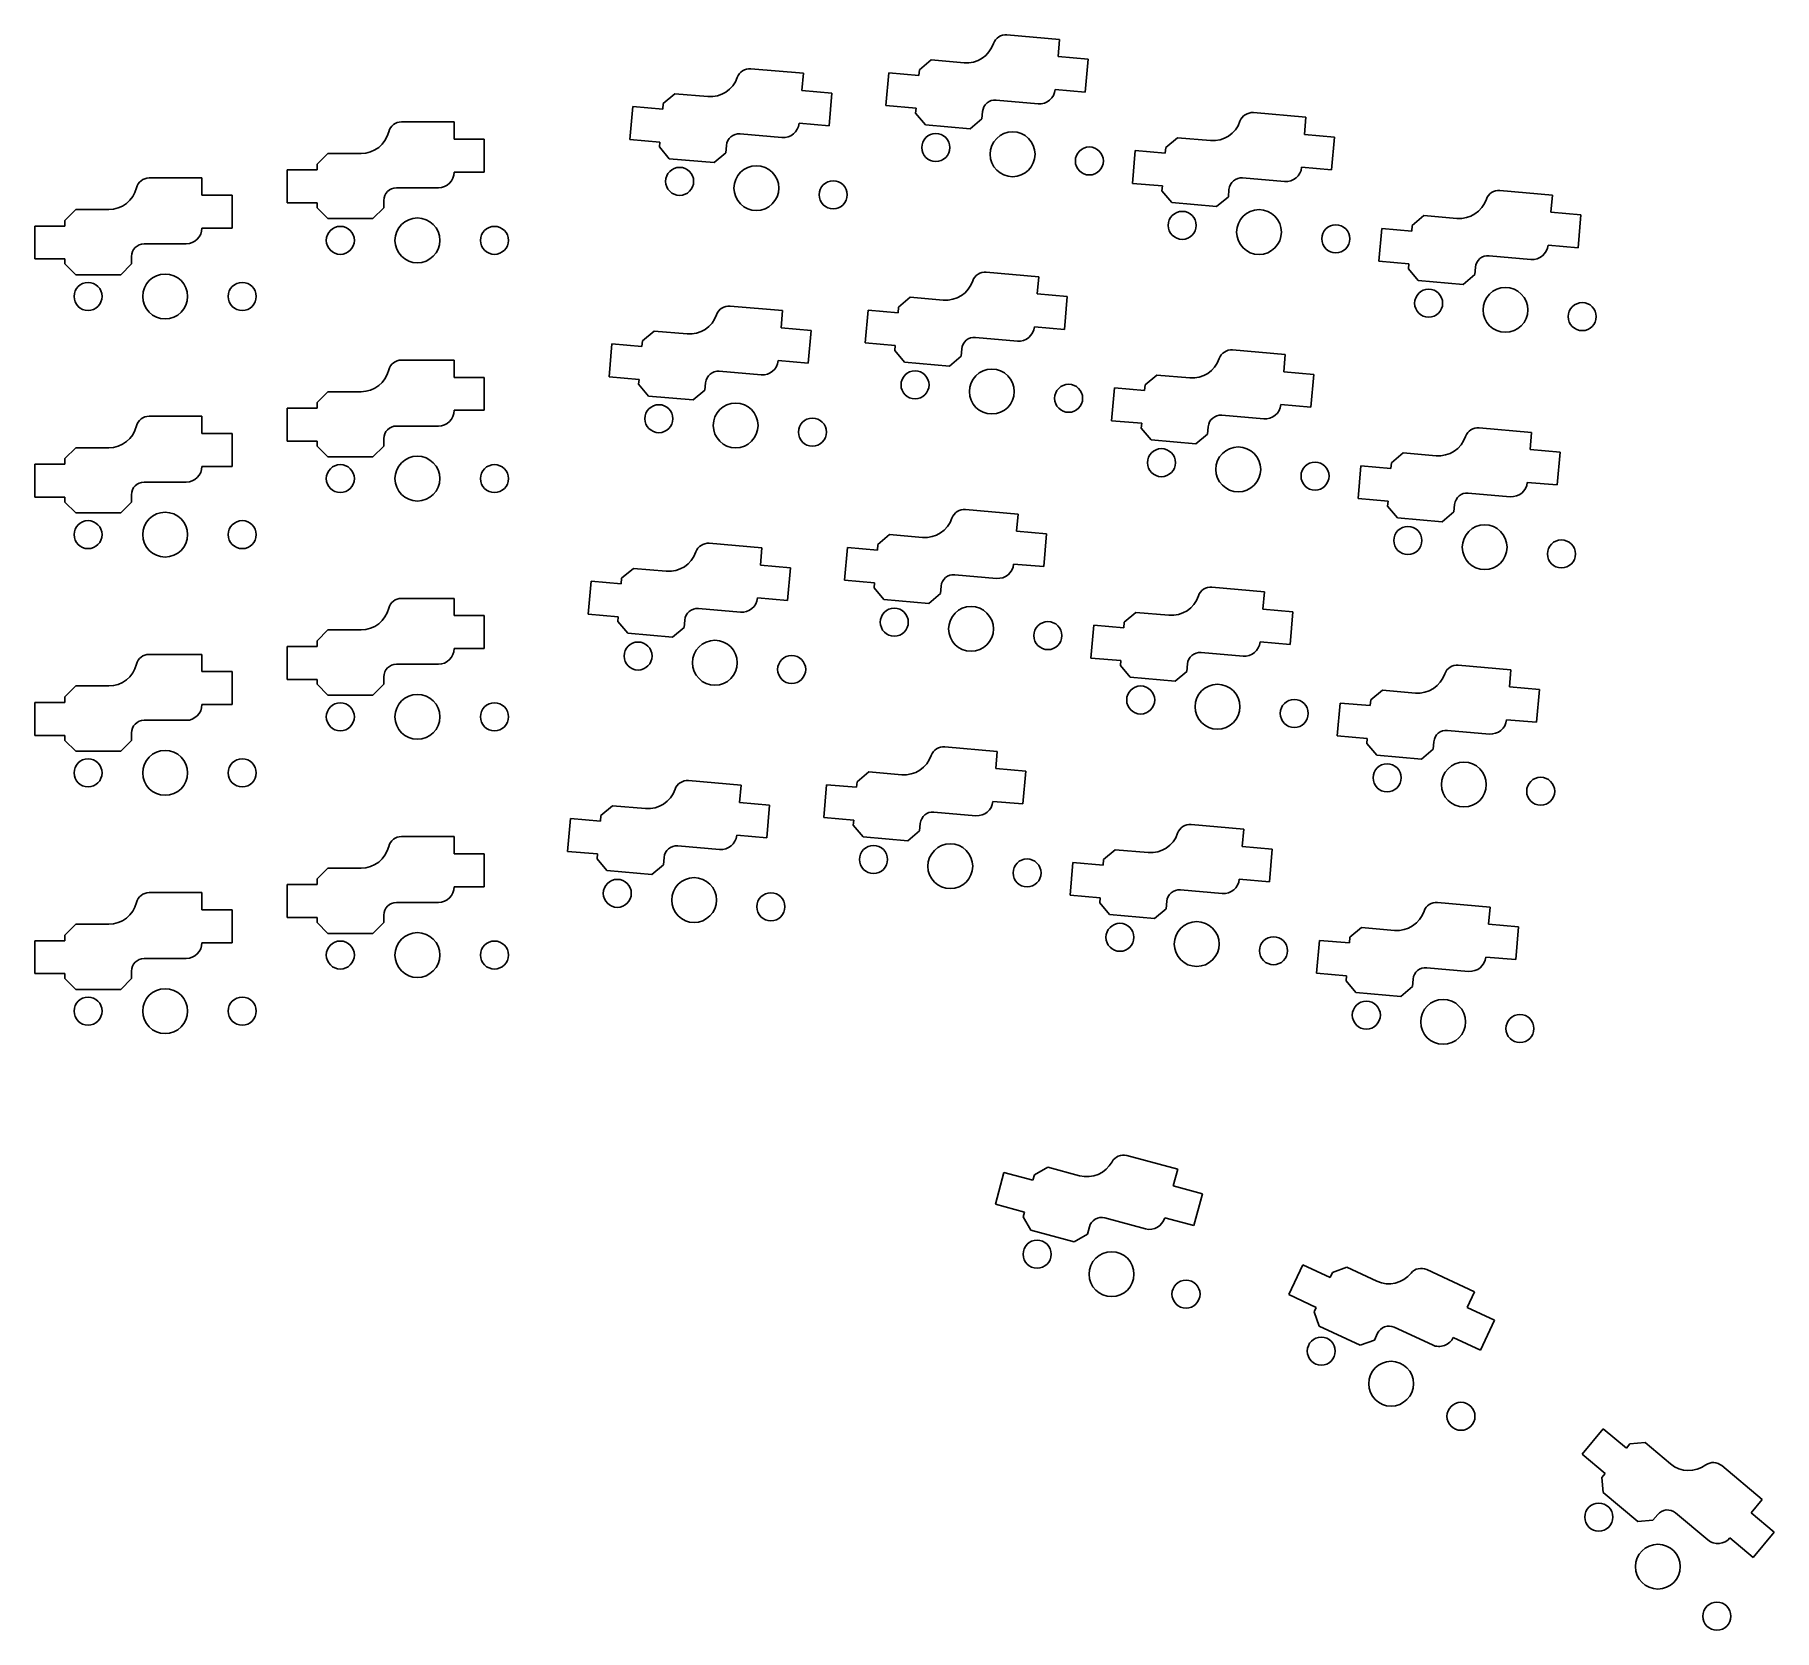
# Model space of a CAD drawing. Extents: x 111 to 235, y -194 to -80.
import ezdxf

# ---------------------------------------------------------------- set-up
doc = ezdxf.new("R2010")
doc.units = 0
doc.layers.add('BLACK', color=7, linetype='CONTINUOUS')

msp = doc.modelspace()

# ---------------------------------------------------------------- linework, layer by layer
at = {"layer": 'BLACK', "linetype": 'CONTINUOUS'}
for p, q in [((180.06787, -80.332668), (183.820098, -80.660159)), ((183.712896, -81.885478), (183.820098, -80.660159)), ((185.854715, -82.072863), (183.712896, -81.885478)), ((161.787743, -82.748643), (165.539971, -83.076134)), ((165.432769, -84.301453), (165.539971, -83.076134)), ((171.640046, -83.037644), (171.43523, -85.378702)), ((171.640046, -83.037644), (173.781864, -83.225029)), ((173.781864, -83.225029), (173.817162, -82.82157)), ((173.817162, -82.82157), (174.65215, -82.120932)), ((174.65215, -82.120932), (177.004166, -82.326707)), ((185.854715, -82.072863), (185.649899, -84.413921)), ((167.574588, -84.488838), (165.432769, -84.301453)), ((183.50808, -84.226536), (185.649899, -84.413921)), ((153.359919, -85.453619), (153.155103, -87.794677)), ((153.359919, -85.453619), (155.501737, -85.641004)), ((155.501737, -85.641004), (155.537035, -85.237545)), ((155.537035, -85.237545), (156.372023, -84.536907)), ((156.372023, -84.536907), (158.724039, -84.742682)), ((167.574588, -84.488838), (167.369772, -86.829896)), ((171.43523, -85.378702), (173.577048, -85.566087)), ((173.577048, -85.566087), (173.546108, -85.919736)), ((179.300727, -84.987737), (182.289311, -85.249204)), ((136.858508, -86.545784), (140.625, -86.545)), ((140.625, -87.775), (140.625, -86.545)), ((165.227953, -86.642511), (167.369772, -86.829896)), ((173.546108, -85.919736), (174.246746, -86.754724)), ((174.246746, -86.754724), (177.444531, -87.034494)), ((177.444531, -87.034494), (178.279519, -86.333856)), ((178.279519, -86.333856), (178.325712, -85.805872)), ((197.650752, -85.88625), (201.40298, -86.213741)), ((201.295778, -87.43906), (201.40298, -86.213741)), ((142.775, -87.775), (140.625, -87.775)), ((142.775, -87.775), (142.775, -90.125)), ((153.155103, -87.794677), (155.296921, -87.982062)), ((155.296921, -87.982062), (155.265981, -88.335711)), ((161.0206, -87.403712), (164.009184, -87.665179)), ((191.400044, -88.375152), (192.235032, -87.674514)), ((192.235032, -87.674514), (194.587048, -87.880289)), ((203.437597, -87.626445), (201.295778, -87.43906)), ((203.437597, -87.626445), (203.232781, -89.967503)), ((130.848508, -89.57), (131.619254, -88.799254)), ((131.619254, -88.799254), (133.980254, -88.799254)), ((155.265981, -88.335711), (155.966619, -89.170699)), ((155.966619, -89.170699), (159.164404, -89.450469)), ((159.164404, -89.450469), (159.999392, -88.749831)), ((159.999392, -88.749831), (160.045585, -88.221847)), ((189.222928, -88.591226), (189.018112, -90.932284)), ((189.222928, -88.591226), (191.364746, -88.778611)), ((191.364746, -88.778611), (191.400044, -88.375152)), ((118.858508, -90.545784), (122.625, -90.545)), ((122.625, -91.775), (122.625, -90.545)), ((128.698508, -89.975), (128.698508, -92.325)), ((128.698508, -89.975), (130.848508, -89.975)), ((130.848508, -89.975), (130.848508, -89.57)), ((140.625, -90.125), (142.775, -90.125)), ((196.883609, -90.541319), (199.872193, -90.802786)), ((201.090962, -89.780118), (203.232781, -89.967503)), ((124.775, -91.775), (122.625, -91.775)), ((124.775, -91.775), (124.775, -94.125)), ((136.5, -91.25), (139.5, -91.25)), ((189.018112, -90.932284), (191.15993, -91.119669)), ((191.15993, -91.119669), (191.12899, -91.473318)), ((191.12899, -91.473318), (191.829628, -92.308306)), ((195.862401, -91.887438), (195.908594, -91.359454)), ((215.233633, -91.439832), (218.985861, -91.767323)), ((218.878659, -92.992642), (218.985861, -91.767323)), ((112.848508, -93.57), (113.619254, -92.799254)), ((113.619254, -92.799254), (115.980254, -92.799254)), ((128.698508, -92.325), (130.848508, -92.325)), ((130.848508, -92.325), (130.848508, -92.68)), ((130.848508, -92.68), (131.619254, -93.450746)), ((134.829254, -93.450746), (135.6, -92.68)), ((135.6, -92.68), (135.6, -92.15)), ((191.829628, -92.308306), (195.027413, -92.588076)), ((195.027413, -92.588076), (195.862401, -91.887438)), ((221.020478, -93.180027), (218.878659, -92.992642)), ((110.698508, -93.975), (110.698508, -96.325)), ((110.698508, -93.975), (112.848508, -93.975)), ((112.848508, -93.975), (112.848508, -93.57)), ((122.625, -94.125), (124.775, -94.125)), ((131.619254, -93.450746), (134.829254, -93.450746)), ((206.805809, -94.144808), (206.600993, -96.485866)), ((206.805809, -94.144808), (208.947627, -94.332193)), ((208.947627, -94.332193), (208.982925, -93.928734)), ((208.982925, -93.928734), (209.817913, -93.228096)), ((209.817913, -93.228096), (212.169929, -93.433871)), ((221.020478, -93.180027), (220.815662, -95.521085)), ((118.5, -95.25), (121.5, -95.25)), ((218.673843, -95.3337), (220.815662, -95.521085)), ((110.698508, -96.325), (112.848508, -96.325)), ((112.848508, -96.325), (112.848508, -96.68)), ((112.848508, -96.68), (113.619254, -97.450746)), ((116.829254, -97.450746), (117.6, -96.68)), ((117.6, -96.68), (117.6, -96.15)), ((206.600993, -96.485866), (208.742811, -96.673251)), ((208.742811, -96.673251), (208.711871, -97.0269)), ((214.46649, -96.094901), (217.455074, -96.356368)), ((113.619254, -97.450746), (116.829254, -97.450746)), ((178.586223, -97.267978), (182.338451, -97.595469)), ((182.231249, -98.820788), (182.338451, -97.595469)), ((208.711871, -97.0269), (209.412509, -97.861888)), ((209.412509, -97.861888), (212.610294, -98.141658)), ((212.610294, -98.141658), (213.445282, -97.44102)), ((213.445282, -97.44102), (213.491475, -96.913036)), ((172.335515, -99.75688), (173.170503, -99.056242)), ((173.170503, -99.056242), (175.522519, -99.262017)), ((184.373068, -99.008173), (182.231249, -98.820788)), ((184.373068, -99.008173), (184.168252, -101.349231)), ((160.306095, -99.683953), (164.058323, -100.011444)), ((163.951121, -101.236763), (164.058323, -100.011444)), ((170.158399, -99.972954), (169.953583, -102.314012)), ((170.158399, -99.972954), (172.300217, -100.160339)), ((172.300217, -100.160339), (172.335515, -99.75688)), ((154.055387, -102.172855), (154.890375, -101.472217)), ((154.890375, -101.472217), (157.242391, -101.677992)), ((166.09294, -101.424148), (163.951121, -101.236763)), ((166.09294, -101.424148), (165.888124, -103.765206)), ((182.026433, -101.161846), (184.168252, -101.349231)), ((151.878271, -102.388929), (151.673455, -104.729987)), ((151.878271, -102.388929), (154.020089, -102.576314)), ((154.020089, -102.576314), (154.055387, -102.172855)), ((169.953583, -102.314012), (172.095401, -102.501397)), ((172.095401, -102.501397), (172.064461, -102.855046)), ((172.064461, -102.855046), (172.765099, -103.690034)), ((176.797872, -103.269166), (176.844065, -102.741182)), ((177.81908, -101.923047), (180.807664, -102.184514)), ((196.169104, -102.82156), (199.921332, -103.149051)), ((136.858508, -103.545784), (140.625, -103.545)), ((140.625, -104.775), (140.625, -103.545)), ((163.746305, -103.577821), (165.888124, -103.765206)), ((172.765099, -103.690034), (175.962884, -103.969804)), ((175.962884, -103.969804), (176.797872, -103.269166)), ((199.81413, -104.37437), (199.921332, -103.149051)), ((142.775, -104.775), (140.625, -104.775)), ((142.775, -104.775), (142.775, -107.125)), ((151.673455, -104.729987), (153.815273, -104.917372)), ((153.815273, -104.917372), (153.784333, -105.271021)), ((153.784333, -105.271021), (154.484971, -106.106009)), ((158.517744, -105.685141), (158.563937, -105.157157)), ((159.538952, -104.339022), (162.527536, -104.600489)), ((189.883098, -105.713921), (189.918396, -105.310462)), ((189.918396, -105.310462), (190.753384, -104.609824)), ((190.753384, -104.609824), (193.1054, -104.815599)), ((201.955949, -104.561755), (199.81413, -104.37437)), ((201.955949, -104.561755), (201.751133, -106.902813)), ((130.848508, -106.57), (131.619254, -105.799254)), ((130.848508, -106.975), (130.848508, -106.57)), ((131.619254, -105.799254), (133.980254, -105.799254)), ((154.484971, -106.106009), (157.682756, -106.385779)), ((157.682756, -106.385779), (158.517744, -105.685141)), ((187.74128, -105.526536), (187.536464, -107.867594)), ((187.74128, -105.526536), (189.883098, -105.713921)), ((199.609314, -106.715428), (201.751133, -106.902813)), ((118.858508, -107.545784), (122.625, -107.545)), ((122.625, -108.775), (122.625, -107.545)), ((128.698508, -106.975), (128.698508, -109.325)), ((128.698508, -106.975), (130.848508, -106.975)), ((140.625, -107.125), (142.775, -107.125)), ((187.536464, -107.867594), (189.678282, -108.054979)), ((195.401961, -107.476629), (198.390545, -107.738096)), ((124.775, -108.775), (122.625, -108.775)), ((124.775, -108.775), (124.775, -111.125)), ((135.6, -109.68), (135.6, -109.15)), ((136.5, -108.25), (139.5, -108.25)), ((189.678282, -108.054979), (189.647342, -108.408628)), ((189.647342, -108.408628), (190.34798, -109.243616)), ((193.545765, -109.523386), (194.380753, -108.822748)), ((194.380753, -108.822748), (194.426946, -108.294764)), ((213.751986, -108.375142), (217.504214, -108.702633)), ((217.397012, -109.927952), (217.504214, -108.702633)), ((112.848508, -110.57), (113.619254, -109.799254)), ((113.619254, -109.799254), (115.980254, -109.799254)), ((128.698508, -109.325), (130.848508, -109.325)), ((130.848508, -109.325), (130.848508, -109.68)), ((130.848508, -109.68), (131.619254, -110.450746)), ((131.619254, -110.450746), (134.829254, -110.450746)), ((134.829254, -110.450746), (135.6, -109.68)), ((190.34798, -109.243616), (193.545765, -109.523386)), ((207.501278, -110.864044), (208.336266, -110.163406)), ((208.336266, -110.163406), (210.688282, -110.369181)), ((219.538831, -110.115337), (217.397012, -109.927952)), ((219.538831, -110.115337), (219.334015, -112.456395)), ((110.698508, -110.975), (110.698508, -113.325)), ((110.698508, -110.975), (112.848508, -110.975)), ((112.848508, -110.975), (112.848508, -110.57)), ((122.625, -111.125), (124.775, -111.125)), ((205.324162, -111.080118), (205.119346, -113.421176)), ((205.324162, -111.080118), (207.46598, -111.267503)), ((207.46598, -111.267503), (207.501278, -110.864044)), ((118.5, -112.25), (121.5, -112.25)), ((217.192196, -112.26901), (219.334015, -112.456395)), ((110.698508, -113.325), (112.848508, -113.325)), ((112.848508, -113.325), (112.848508, -113.68)), ((112.848508, -113.68), (113.619254, -114.450746)), ((116.829254, -114.450746), (117.6, -113.68)), ((117.6, -113.68), (117.6, -113.15)), ((205.119346, -113.421176), (207.261164, -113.608561)), ((207.261164, -113.608561), (207.230224, -113.96221)), ((207.230224, -113.96221), (207.930862, -114.797198)), ((211.963635, -114.37633), (212.009828, -113.848346)), ((212.984843, -113.030211), (215.973427, -113.291678)), ((113.619254, -114.450746), (116.829254, -114.450746)), ((177.104575, -114.203288), (180.856803, -114.530779)), ((180.749601, -115.756098), (180.856803, -114.530779)), ((207.930862, -114.797198), (211.128647, -115.076968)), ((211.128647, -115.076968), (211.963635, -114.37633)), ((158.824448, -116.619263), (162.576676, -116.946754)), ((170.853867, -116.69219), (171.688855, -115.991552)), ((171.688855, -115.991552), (174.040871, -116.197327)), ((182.89142, -115.943483), (180.749601, -115.756098)), ((182.89142, -115.943483), (182.686604, -118.284541)), ((162.469474, -118.172073), (162.576676, -116.946754)), ((168.676751, -116.908264), (168.471935, -119.249322)), ((168.676751, -116.908264), (170.818569, -117.095649)), ((170.818569, -117.095649), (170.853867, -116.69219)), ((152.538442, -119.511624), (152.57374, -119.108165)), ((152.57374, -119.108165), (153.408728, -118.407527)), ((153.408728, -118.407527), (155.760744, -118.613302)), ((164.611293, -118.359458), (162.469474, -118.172073)), ((164.611293, -118.359458), (164.406477, -120.700516)), ((176.337432, -118.858357), (179.326016, -119.119824)), ((180.544785, -118.097156), (182.686604, -118.284541)), ((150.396624, -119.324239), (150.191808, -121.665297)), ((150.396624, -119.324239), (152.538442, -119.511624)), ((168.471935, -119.249322), (170.613753, -119.436707)), ((170.613753, -119.436707), (170.582813, -119.790356)), ((170.582813, -119.790356), (171.283451, -120.625344)), ((174.481236, -120.905114), (175.316224, -120.204476)), ((175.316224, -120.204476), (175.362417, -119.676492)), ((194.687457, -119.75687), (198.439685, -120.084361)), ((198.332483, -121.30968), (198.439685, -120.084361)), ((136.858508, -120.545784), (140.625, -120.545)), ((140.625, -121.775), (140.625, -120.545)), ((158.057305, -121.274332), (161.045889, -121.535799)), ((162.264658, -120.513131), (164.406477, -120.700516)), ((171.283451, -120.625344), (174.481236, -120.905114)), ((188.436749, -122.245772), (189.271737, -121.545134)), ((189.271737, -121.545134), (191.623753, -121.750909)), ((200.474302, -121.497065), (198.332483, -121.30968)), ((200.474302, -121.497065), (200.269486, -123.838123)), ((130.848508, -123.57), (131.619254, -122.799254)), ((131.619254, -122.799254), (133.980254, -122.799254)), ((142.775, -121.775), (140.625, -121.775)), ((142.775, -121.775), (142.775, -124.125)), ((150.191808, -121.665297), (152.333626, -121.852682)), ((152.333626, -121.852682), (152.302686, -122.206331)), ((152.302686, -122.206331), (153.003324, -123.041319)), ((156.201109, -123.321089), (157.036097, -122.620451)), ((157.036097, -122.620451), (157.08229, -122.092467)), ((186.259633, -122.461846), (186.054817, -124.802904)), ((186.259633, -122.461846), (188.401451, -122.649231)), ((188.401451, -122.649231), (188.436749, -122.245772)), ((128.698508, -123.975), (128.698508, -126.325)), ((128.698508, -123.975), (130.848508, -123.975)), ((130.848508, -123.975), (130.848508, -123.57)), ((153.003324, -123.041319), (156.201109, -123.321089)), ((198.127667, -123.650738), (200.269486, -123.838123)), ((118.858508, -124.545784), (122.625, -124.545)), ((122.625, -125.775), (122.625, -124.545)), ((136.5, -125.25), (139.5, -125.25)), ((140.625, -124.125), (142.775, -124.125)), ((186.054817, -124.802904), (188.196635, -124.990289)), ((188.196635, -124.990289), (188.165695, -125.343938)), ((188.165695, -125.343938), (188.866333, -126.178926)), ((192.899106, -125.758058), (192.945299, -125.230074)), ((193.920314, -124.411939), (196.908898, -124.673406)), ((212.270338, -125.310452), (216.022566, -125.637943)), ((124.775, -125.775), (122.625, -125.775)), ((124.775, -125.775), (124.775, -128.125)), ((128.698508, -126.325), (130.848508, -126.325)), ((130.848508, -126.325), (130.848508, -126.68)), ((135.6, -126.68), (135.6, -126.15)), ((188.866333, -126.178926), (192.064118, -126.458696)), ((192.064118, -126.458696), (192.899106, -125.758058)), ((215.915364, -126.863262), (216.022566, -125.637943)), ((112.848508, -127.57), (113.619254, -126.799254)), ((112.848508, -127.975), (112.848508, -127.57)), ((113.619254, -126.799254), (115.980254, -126.799254)), ((130.848508, -126.68), (131.619254, -127.450746)), ((131.619254, -127.450746), (134.829254, -127.450746)), ((134.829254, -127.450746), (135.6, -126.68)), ((205.984332, -128.202813), (206.01963, -127.799354)), ((206.01963, -127.799354), (206.854618, -127.098716)), ((206.854618, -127.098716), (209.206634, -127.304491)), ((218.057183, -127.050647), (215.915364, -126.863262)), ((218.057183, -127.050647), (217.852367, -129.391705)), ((110.698508, -127.975), (110.698508, -130.325)), ((110.698508, -127.975), (112.848508, -127.975)), ((122.625, -128.125), (124.775, -128.125)), ((203.842514, -128.015428), (203.637698, -130.356486)), ((203.842514, -128.015428), (205.984332, -128.202813)), ((117.6, -130.68), (117.6, -130.15)), ((118.5, -129.25), (121.5, -129.25)), ((211.503195, -129.965521), (214.491779, -130.226988)), ((215.710548, -129.20432), (217.852367, -129.391705)), ((110.698508, -130.325), (112.848508, -130.325)), ((112.848508, -130.325), (112.848508, -130.68)), ((112.848508, -130.68), (113.619254, -131.450746)), ((113.619254, -131.450746), (116.829254, -131.450746)), ((116.829254, -131.450746), (117.6, -130.68)), ((175.622927, -131.138598), (179.375155, -131.466089)), ((179.267953, -132.691408), (179.375155, -131.466089)), ((203.637698, -130.356486), (205.779516, -130.543871)), ((205.779516, -130.543871), (205.748576, -130.89752)), ((205.748576, -130.89752), (206.449214, -131.732508)), ((209.646999, -132.012278), (210.481987, -131.31164)), ((210.481987, -131.31164), (210.52818, -130.783656)), ((181.409772, -132.878793), (179.267953, -132.691408)), ((206.449214, -131.732508), (209.646999, -132.012278)), ((157.3428, -133.554573), (161.095028, -133.882064)), ((160.987826, -135.107383), (161.095028, -133.882064)), ((167.195103, -133.843574), (166.990287, -136.184632)), ((167.195103, -133.843574), (169.336921, -134.030959)), ((169.336921, -134.030959), (169.372219, -133.6275)), ((169.372219, -133.6275), (170.207207, -132.926862)), ((170.207207, -132.926862), (172.559223, -133.132637)), ((181.409772, -132.878793), (181.204956, -135.219851)), ((163.129645, -135.294768), (160.987826, -135.107383)), ((179.063137, -135.032466), (181.204956, -135.219851)), ((148.914976, -136.259549), (148.71016, -138.600607)), ((148.914976, -136.259549), (151.056794, -136.446934)), ((151.056794, -136.446934), (151.092092, -136.043475)), ((151.092092, -136.043475), (151.92708, -135.342837)), ((151.92708, -135.342837), (154.279096, -135.548612)), ((163.129645, -135.294768), (162.924829, -137.635826)), ((166.990287, -136.184632), (169.132105, -136.372017)), ((169.132105, -136.372017), (169.101165, -136.725666)), ((174.855784, -135.793667), (177.844368, -136.055134)), ((136.858508, -137.545784), (140.625, -137.545)), ((140.625, -138.775), (140.625, -137.545)), ((160.78301, -137.448441), (162.924829, -137.635826)), ((169.101165, -136.725666), (169.801803, -137.560654)), ((169.801803, -137.560654), (172.999588, -137.840424)), ((172.999588, -137.840424), (173.834576, -137.139786)), ((173.834576, -137.139786), (173.880769, -136.611802)), ((193.205809, -136.69218), (196.958037, -137.019671)), ((196.850835, -138.24499), (196.958037, -137.019671)), ((142.775, -138.775), (140.625, -138.775)), ((142.775, -138.775), (142.775, -141.125)), ((148.71016, -138.600607), (150.851978, -138.787992)), ((150.851978, -138.787992), (150.821038, -139.141641)), ((156.575657, -138.209642), (159.564241, -138.471109)), ((186.955101, -139.181082), (187.790089, -138.480444)), ((187.790089, -138.480444), (190.142105, -138.686219)), ((198.992654, -138.432375), (196.850835, -138.24499)), ((198.992654, -138.432375), (198.787838, -140.773433)), ((130.848508, -140.57), (131.619254, -139.799254)), ((131.619254, -139.799254), (133.980254, -139.799254)), ((150.821038, -139.141641), (151.521676, -139.976629)), ((151.521676, -139.976629), (154.719461, -140.256399)), ((154.719461, -140.256399), (155.554449, -139.555761)), ((155.554449, -139.555761), (155.600642, -139.027777)), ((184.777985, -139.397156), (184.573169, -141.738214)), ((184.777985, -139.397156), (186.919803, -139.584541)), ((186.919803, -139.584541), (186.955101, -139.181082)), ((128.698508, -140.975), (128.698508, -143.325)), ((128.698508, -140.975), (130.848508, -140.975)), ((130.848508, -140.975), (130.848508, -140.57)), ((140.625, -141.125), (142.775, -141.125)), ((192.438666, -141.347249), (195.42725, -141.608716)), ((196.646019, -140.586048), (198.787838, -140.773433)), ((118.858508, -141.545784), (122.625, -141.545)), ((122.625, -142.775), (122.625, -141.545)), ((136.5, -142.25), (139.5, -142.25)), ((184.573169, -141.738214), (186.714987, -141.925599)), ((186.714987, -141.925599), (186.684047, -142.279248)), ((186.684047, -142.279248), (187.384685, -143.114236)), ((190.58247, -143.394006), (191.417458, -142.693368)), ((191.417458, -142.693368), (191.463651, -142.165384)), ((210.788691, -142.245762), (214.540919, -142.573253)), ((214.433717, -143.798572), (214.540919, -142.573253)), ((112.848508, -144.57), (113.619254, -143.799254)), ((113.619254, -143.799254), (115.980254, -143.799254)), ((124.775, -142.775), (122.625, -142.775)), ((124.775, -142.775), (124.775, -145.125)), ((128.698508, -143.325), (130.848508, -143.325)), ((130.848508, -143.325), (130.848508, -143.68)), ((130.848508, -143.68), (131.619254, -144.450746)), ((134.829254, -144.450746), (135.6, -143.68)), ((135.6, -143.68), (135.6, -143.15)), ((187.384685, -143.114236), (190.58247, -143.394006)), ((216.575536, -143.985957), (214.433717, -143.798572)), ((110.698508, -144.975), (110.698508, -147.325)), ((110.698508, -144.975), (112.848508, -144.975)), ((112.848508, -144.975), (112.848508, -144.57)), ((122.625, -145.125), (124.775, -145.125)), ((131.619254, -144.450746), (134.829254, -144.450746)), ((202.360867, -144.950738), (202.156051, -147.291796)), ((202.360867, -144.950738), (204.502685, -145.138123)), ((204.502685, -145.138123), (204.537983, -144.734664)), ((204.537983, -144.734664), (205.372971, -144.034026)), ((205.372971, -144.034026), (207.724987, -144.239801)), ((216.575536, -143.985957), (216.37072, -146.327015)), ((118.5, -146.25), (121.5, -146.25)), ((214.228901, -146.13963), (216.37072, -146.327015)), ((110.698508, -147.325), (112.848508, -147.325)), ((112.848508, -147.325), (112.848508, -147.68)), ((112.848508, -147.68), (113.619254, -148.450746)), ((116.829254, -148.450746), (117.6, -147.68)), ((117.6, -147.68), (117.6, -147.15)), ((202.156051, -147.291796), (204.297869, -147.479181)), ((204.297869, -147.479181), (204.266929, -147.83283)), ((210.021548, -146.900831), (213.010132, -147.162298)), ((113.619254, -148.450746), (116.829254, -148.450746)), ((204.266929, -147.83283), (204.967567, -148.667818)), ((204.967567, -148.667818), (208.165352, -148.947588)), ((208.165352, -148.947588), (209.00034, -148.24695)), ((209.00034, -148.24695), (209.046533, -147.718966)), ((182.027184, -161.677843), (182.971151, -161.132844)), ((182.971151, -161.132844), (185.251702, -161.743915)), ((188.615123, -160.312178), (192.253477, -161.28626)), ((191.93513, -162.474349), (192.253477, -161.28626)), ((179.845621, -161.512582), (179.237397, -163.782508)), ((179.845621, -161.512582), (181.922362, -162.069043)), ((181.922362, -162.069043), (182.027184, -161.677843)), ((194.01187, -163.03081), (191.93513, -162.474349)), ((179.237397, -163.782508), (181.314137, -164.338969)), ((194.01187, -163.03081), (193.403646, -165.300736)), ((181.314137, -164.338969), (181.222256, -164.681873)), ((181.222256, -164.681873), (181.767256, -165.62584)), ((187.05129, -164.763313), (189.949067, -165.53977)), ((191.326905, -164.744275), (193.403646, -165.300736)), ((181.767256, -165.62584), (184.867878, -166.456649)), ((184.867878, -166.456649), (185.811845, -165.911649)), ((185.811845, -165.911649), (185.949019, -165.399709)), ((201.170482, -168.10528), (200.177329, -170.235103)), ((201.170482, -168.10528), (203.119044, -169.013909)), ((203.119044, -169.013909), (203.290204, -168.646855)), ((203.290204, -168.646855), (204.314469, -168.274053)), ((204.314469, -168.274053), (206.454261, -169.271855)), ((210.015203, -168.44592), (213.429135, -170.036998)), ((200.177329, -170.235103), (202.125891, -171.143733)), ((202.125891, -171.143733), (201.975861, -171.465472)), ((212.909315, -171.151756), (213.429135, -170.036998)), ((214.857877, -172.060385), (212.909315, -171.151756)), ((201.975861, -171.465472), (202.348663, -172.489736)), ((202.348663, -172.489736), (205.257911, -173.846341)), ((214.857877, -172.060385), (213.864724, -174.190209)), ((205.257911, -173.846341), (206.282176, -173.473539)), ((206.282176, -173.473539), (206.506163, -172.993196)), ((207.702197, -172.557875), (210.42112, -173.82573)), ((211.916162, -173.281579), (213.864724, -174.190209)), ((222.615258, -179.816628), (221.104708, -181.616832)), ((222.615258, -179.816628), (224.262254, -181.198621)), ((224.262254, -181.198621), (224.522583, -180.888373)), ((224.522583, -180.888373), (225.608435, -180.793374)), ((225.608435, -180.793374), (227.417066, -182.310995)), ((221.104708, -181.616832), (222.751703, -182.998826)), ((231.070439, -182.434843), (233.956243, -184.855297)), ((222.751703, -182.998826), (222.523514, -183.270771)), ((222.523514, -183.270771), (222.618513, -184.356623)), ((222.618513, -184.356623), (225.077516, -186.419971)), ((233.165614, -185.797531), (233.956243, -184.855297)), ((226.163368, -186.324972), (226.504045, -185.918968)), ((227.771994, -185.808037), (230.070127, -187.7364)), ((234.81261, -187.179525), (233.165614, -185.797531)), ((225.077516, -186.419971), (226.163368, -186.324972)), ((234.81261, -187.179525), (233.302059, -188.979729)), ((231.655063, -187.597736), (233.302059, -188.979729))]:
    msp.add_line(p, q, dxfattribs=at)
at = {"layer": 'BLACK'}
for centre, radius in [((174.989114, -88.374844), 1), ((180.468185, -88.854201), 1.6), ((185.947256, -89.333558), 1), ((156.708987, -90.790819), 1), ((162.188058, -91.270176), 1.6), ((167.667129, -91.749533), 1), ((192.571996, -93.928426), 1), ((198.051067, -94.407783), 1.6), ((132.5, -95), 1), ((138, -95), 1.6), ((143.5, -95), 1), ((203.530138, -94.88714), 1), ((114.5, -99), 1), ((120, -99), 1.6), ((125.5, -99), 1), ((210.154877, -99.482008), 1), ((215.633948, -99.961365), 1.6), ((221.113019, -100.440722), 1), ((178.986538, -105.789511), 1.6), ((173.507467, -105.310154), 1), ((184.465609, -106.268868), 1), ((155.227339, -107.726129), 1), ((160.70641, -108.205486), 1.6), ((166.185481, -108.684843), 1), ((138, -112), 1.6), ((191.090348, -110.863736), 1), ((196.569419, -111.343093), 1.6), ((132.5, -112), 1), ((143.5, -112), 1), ((202.04849, -111.82245), 1), ((114.5, -116), 1), ((120, -116), 1.6), ((125.5, -116), 1), ((208.67323, -116.417318), 1), ((214.152301, -116.896675), 1.6), ((219.631372, -117.376032), 1), ((172.025819, -122.245464), 1), ((177.50489, -122.724821), 1.6), ((182.983961, -123.204178), 1), ((153.745692, -124.661439), 1), ((159.224763, -125.140796), 1.6), ((164.703834, -125.620153), 1), ((138, -129), 1.6), ((189.608701, -127.799046), 1), ((195.087772, -128.278403), 1.6), ((200.566843, -128.75776), 1), ((132.5, -129), 1), ((143.5, -129), 1), ((120, -133), 1.6), ((114.5, -133), 1), ((125.5, -133), 1), ((207.191582, -133.352628), 1), ((212.670653, -133.831985), 1.6), ((218.149724, -134.311342), 1), ((170.544171, -139.180774), 1), ((176.023242, -139.660131), 1.6), ((181.502313, -140.139488), 1), ((152.264044, -141.596749), 1), ((157.743115, -142.076106), 1.6), ((163.222186, -142.555463), 1), ((188.127053, -144.734356), 1), ((193.606124, -145.213713), 1.6), ((132.5, -146), 1), ((138, -146), 1.6), ((143.5, -146), 1), ((199.085195, -145.69307), 1), ((120, -150), 1.6), ((114.5, -150), 1), ((125.5, -150), 1), ((205.709935, -150.287938), 1), ((211.189006, -150.767295), 1.6), ((216.668077, -151.246652), 1), ((182.217015, -167.350258), 1), ((187.529607, -168.773763), 1.6), ((192.842199, -170.197268), 1), ((202.492147, -174.266057), 1.000001), ((207.47684, -176.590457), 1.599999), ((212.461533, -178.914857), 1), ((222.297363, -186.109553), 1), ((226.510607, -189.644885), 1.6), ((230.723851, -193.180217), 1)]:
    msp.add_circle(centre, radius, dxfattribs=at)
for centre, radius, start, end in [((179.986622, -81.261345), 0.932224, 85.00004345, 160.52554866), ((177.181331, -80.301705), 2.032737, -94.99992366, -18.61453553), ((161.706495, -83.67732), 0.932224, 85.00004345, 160.52554866), ((158.901204, -82.71768), 2.032737, -94.99992366, -18.61453553), ((182.387361, -84.128485), 1.125, -94.99998947, -5.00004021), ((179.222287, -85.884312), 0.9, 85.00000942, 175.00000942), ((136.858508, -87.478008), 0.932224, 90, 165.52552856), ((164.107234, -86.54446), 1.125, -94.99998947, -5.00004021), ((194.764213, -85.855287), 2.032737, -94.99992366, -18.61453553), ((197.569504, -86.814927), 0.932224, 85.00004345, 160.52554866), ((133.980254, -86.766517), 2.032737, -89.99991544, -13.61452603), ((160.94216, -88.300287), 0.9, 85.00000942, 175.00000942), ((118.858508, -91.478008), 0.932224, 90, 165.52552856), ((139.5, -90.125), 1.125, -90, 0), ((196.805169, -91.437894), 0.9, 85.00000942, 175.00000942), ((199.970243, -89.682067), 1.125, -94.99998947, -5.00004021), ((115.980254, -90.766517), 2.032737, -89.99991544, -13.61452603), ((136.5, -92.15), 0.9, 90, 180), ((215.152385, -92.368509), 0.932224, 85.00004345, 160.52554866), ((212.347094, -91.408869), 2.032737, -94.99992366, -18.61453553), ((121.5, -94.125), 1.125, -90, 0), ((118.5, -96.15), 0.9, 90, 180), ((217.553124, -95.235649), 1.125, -94.99998947, -5.00004021), ((214.38805, -96.991476), 0.9, 85.00000942, 175.00000942), ((175.699684, -97.237015), 2.032737, -94.99992366, -18.61453553), ((178.504975, -98.196655), 0.932224, 85.00004345, 160.52554866), ((157.419556, -99.65299), 2.032737, -94.99992366, -18.61453553), ((160.224847, -100.61263), 0.932224, 85.00004345, 160.52554866), ((180.905714, -101.063795), 1.125, -94.99998947, -5.00004021), ((177.74064, -102.819622), 0.9, 85.00000942, 175.00000942), ((196.087856, -103.750237), 0.932224, 85.00004345, 160.52554866), ((133.980254, -103.766517), 2.032737, -89.99991544, -13.61452603), ((136.858508, -104.478008), 0.932224, 90, 165.52552856), ((162.625586, -103.47977), 1.125, -94.99998947, -5.00004021), ((193.282565, -102.790597), 2.032737, -94.99992366, -18.61453553), ((159.460512, -105.235597), 0.9, 85.00000942, 175.00000942), ((198.488595, -106.617377), 1.125, -94.99998947, -5.00004021), ((118.858508, -108.478008), 0.932224, 90, 165.52552856), ((139.5, -107.125), 1.125, -90, 0), ((195.323521, -108.373204), 0.9, 85.00000942, 175.00000942), ((115.980254, -107.766517), 2.032737, -89.99991544, -13.61452603), ((136.5, -109.15), 0.9, 90, 180), ((210.865447, -108.344179), 2.032737, -94.99992366, -18.61453553), ((213.670738, -109.303819), 0.932224, 85.00004345, 160.52554866), ((121.5, -111.125), 1.125, -90, 0), ((118.5, -113.15), 0.9, 90, 180), ((216.071477, -112.170959), 1.125, -94.99998947, -5.00004021), ((212.906403, -113.926786), 0.9, 85.00000942, 175.00000942), ((174.218036, -114.172325), 2.032737, -94.99992366, -18.61453553), ((177.023327, -115.131965), 0.932224, 85.00004345, 160.52554866), ((158.7432, -117.54794), 0.932224, 85.00004345, 160.52554866), ((155.937909, -116.5883), 2.032737, -94.99992366, -18.61453553), ((176.258992, -119.754932), 0.9, 85.00000942, 175.00000942), ((179.424066, -117.999105), 1.125, -94.99998947, -5.00004021), ((191.800918, -119.725907), 2.032737, -94.99992366, -18.61453553), ((194.606209, -120.685547), 0.932224, 85.00004345, 160.52554866), ((133.980254, -120.766517), 2.032737, -89.99991544, -13.61452603), ((136.858508, -121.478008), 0.932224, 90, 165.52552856), ((157.978865, -122.170907), 0.9, 85.00000942, 175.00000942), ((161.143939, -120.41508), 1.125, -94.99998947, -5.00004021), ((197.006948, -123.552687), 1.125, -94.99998947, -5.00004021), ((115.980254, -124.766517), 2.032737, -89.99991544, -13.61452603), ((118.858508, -125.478008), 0.932224, 90, 165.52552856), ((136.5, -126.15), 0.9, 90, 180), ((139.5, -124.125), 1.125, -90, 0), ((193.841874, -125.308514), 0.9, 85.00000942, 175.00000942), ((212.18909, -126.239129), 0.932224, 85.00004345, 160.52554866), ((209.383799, -125.279489), 2.032737, -94.99992366, -18.61453553), ((121.5, -128.125), 1.125, -90, 0), ((118.5, -130.15), 0.9, 90, 180), ((211.424755, -130.862096), 0.9, 85.00000942, 175.00000942), ((214.589829, -129.106269), 1.125, -94.99998947, -5.00004021), ((175.541679, -132.067275), 0.932224, 85.00004345, 160.52554866), ((172.736388, -131.107635), 2.032737, -94.99992366, -18.61453553), ((157.261552, -134.48325), 0.932224, 85.00004345, 160.52554866), ((154.456261, -133.52361), 2.032737, -94.99992366, -18.61453553), ((177.942418, -134.934415), 1.125, -94.99998947, -5.00004021), ((174.777344, -136.690242), 0.9, 85.00000942, 175.00000942), ((136.858508, -138.478008), 0.932224, 90, 165.52552856), ((159.662291, -137.35039), 1.125, -94.99998947, -5.00004021), ((190.31927, -136.661217), 2.032737, -94.99992366, -18.61453553), ((193.124561, -137.620857), 0.932224, 85.00004345, 160.52554866), ((133.980254, -137.766517), 2.032737, -89.99991544, -13.61452603), ((156.497217, -139.106217), 0.9, 85.00000942, 175.00000942), ((139.5, -141.125), 1.125, -90, 0), ((192.360226, -142.243824), 0.9, 85.00000942, 175.00000942), ((195.5253, -140.487997), 1.125, -94.99998947, -5.00004021), ((115.980254, -141.766517), 2.032737, -89.99991544, -13.61452603), ((118.858508, -142.478008), 0.932224, 90, 165.52552856), ((136.5, -143.15), 0.9, 90, 180), ((210.707443, -143.174439), 0.932224, 85.00004345, 160.52554866), ((207.902152, -142.214799), 2.032737, -94.99992366, -18.61453553), ((121.5, -145.125), 1.125, -90, 0), ((118.5, -147.15), 0.9, 90, 180), ((213.108182, -146.041579), 1.125, -94.99998947, -5.00004021), ((209.943108, -147.797406), 0.9, 85.00000942, 175.00000942), ((185.777813, -159.780442), 2.032737, -104.9999109, -28.61452007), ((188.373845, -161.212637), 0.932223, 74.99995618, 150.52547424), ((186.818353, -165.632646), 0.900001, 75.00000463, 165.00002111), ((190.240239, -164.453103), 1.125, -105.00002238, -15.00003556), ((207.313333, -167.429569), 2.032737, -114.99990965, -38.61452933), ((209.621228, -169.290802), 0.932224, 64.99999704, 140.52551681), ((207.32184, -173.373552), 0.9, 64.99996721, 155.00002491), ((210.896566, -172.806134), 1.125, -115.00002663, -24.99998047), ((228.723684, -180.753828), 2.032737, -129.99991507, -53.61451599), ((230.471217, -183.148968), 0.932224, 50.00000114, 125.52550315), ((227.193485, -186.497477), 0.9, 49.99999267, 139.99999267), ((230.793263, -186.8746), 1.125, -129.99999758, -39.99999758)]:
    msp.add_arc(centre, radius, start, end, dxfattribs=at)

doc.saveas('drawing.dxf')
